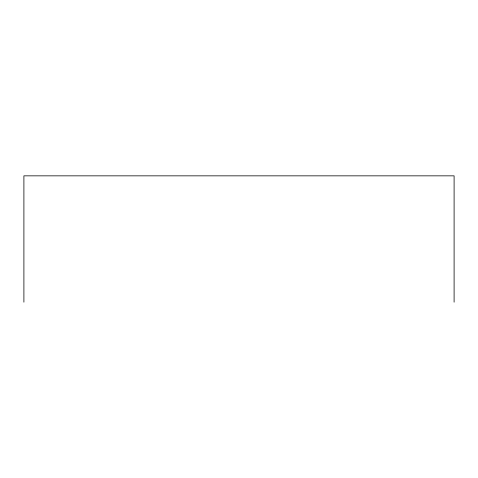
<?xml version="1.0" encoding="UTF-8"?>
<svg xmlns="http://www.w3.org/2000/svg" width="478" height="478" viewBox="0 0 478 478"><rect width="100%" height="100%" fill="white"/><g stroke="black" fill="none" stroke-linecap="round" stroke-linejoin="round"><path stroke-width="0.72" d="M454.1 302.156L454.1 175.844L23.9 175.844L23.9 302.156"/></g></svg>
